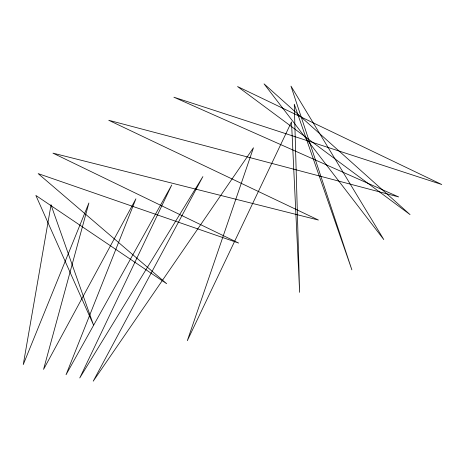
<?xml version="1.0" encoding="UTF-8"?>
<svg xmlns="http://www.w3.org/2000/svg" width="465" height="465" viewBox="0 0 465 465"><rect width="100%" height="100%" fill="white"/><g stroke="black" fill="none" stroke-linecap="round" stroke-linejoin="round"><path stroke-width="0.7" d="M51.028 204.943L23.25 364.601L88.896 202.996L43.553 369.402L135.908 198.822L66.053 374.726L171.73 185.018L79.753 377.969L202.891 176.59L93.233 381.161L253.472 147.754L187.325 340.665L291.503 121.906L299.634 292.34L294.269 104.183L351.877 269.857L290.974 86.101L383.782 239.556L264.027 83.84L410.054 214.603L237.534 86.531L441.75 184.506L173.898 97.208L398.639 196.933L108.734 120.278L318.438 220.055L52.934 153.136L238.65 243.061L38.153 173.614L166.65 283.685L35.863 195.445L93.494 324.965L51.028 204.943"/></g></svg>
